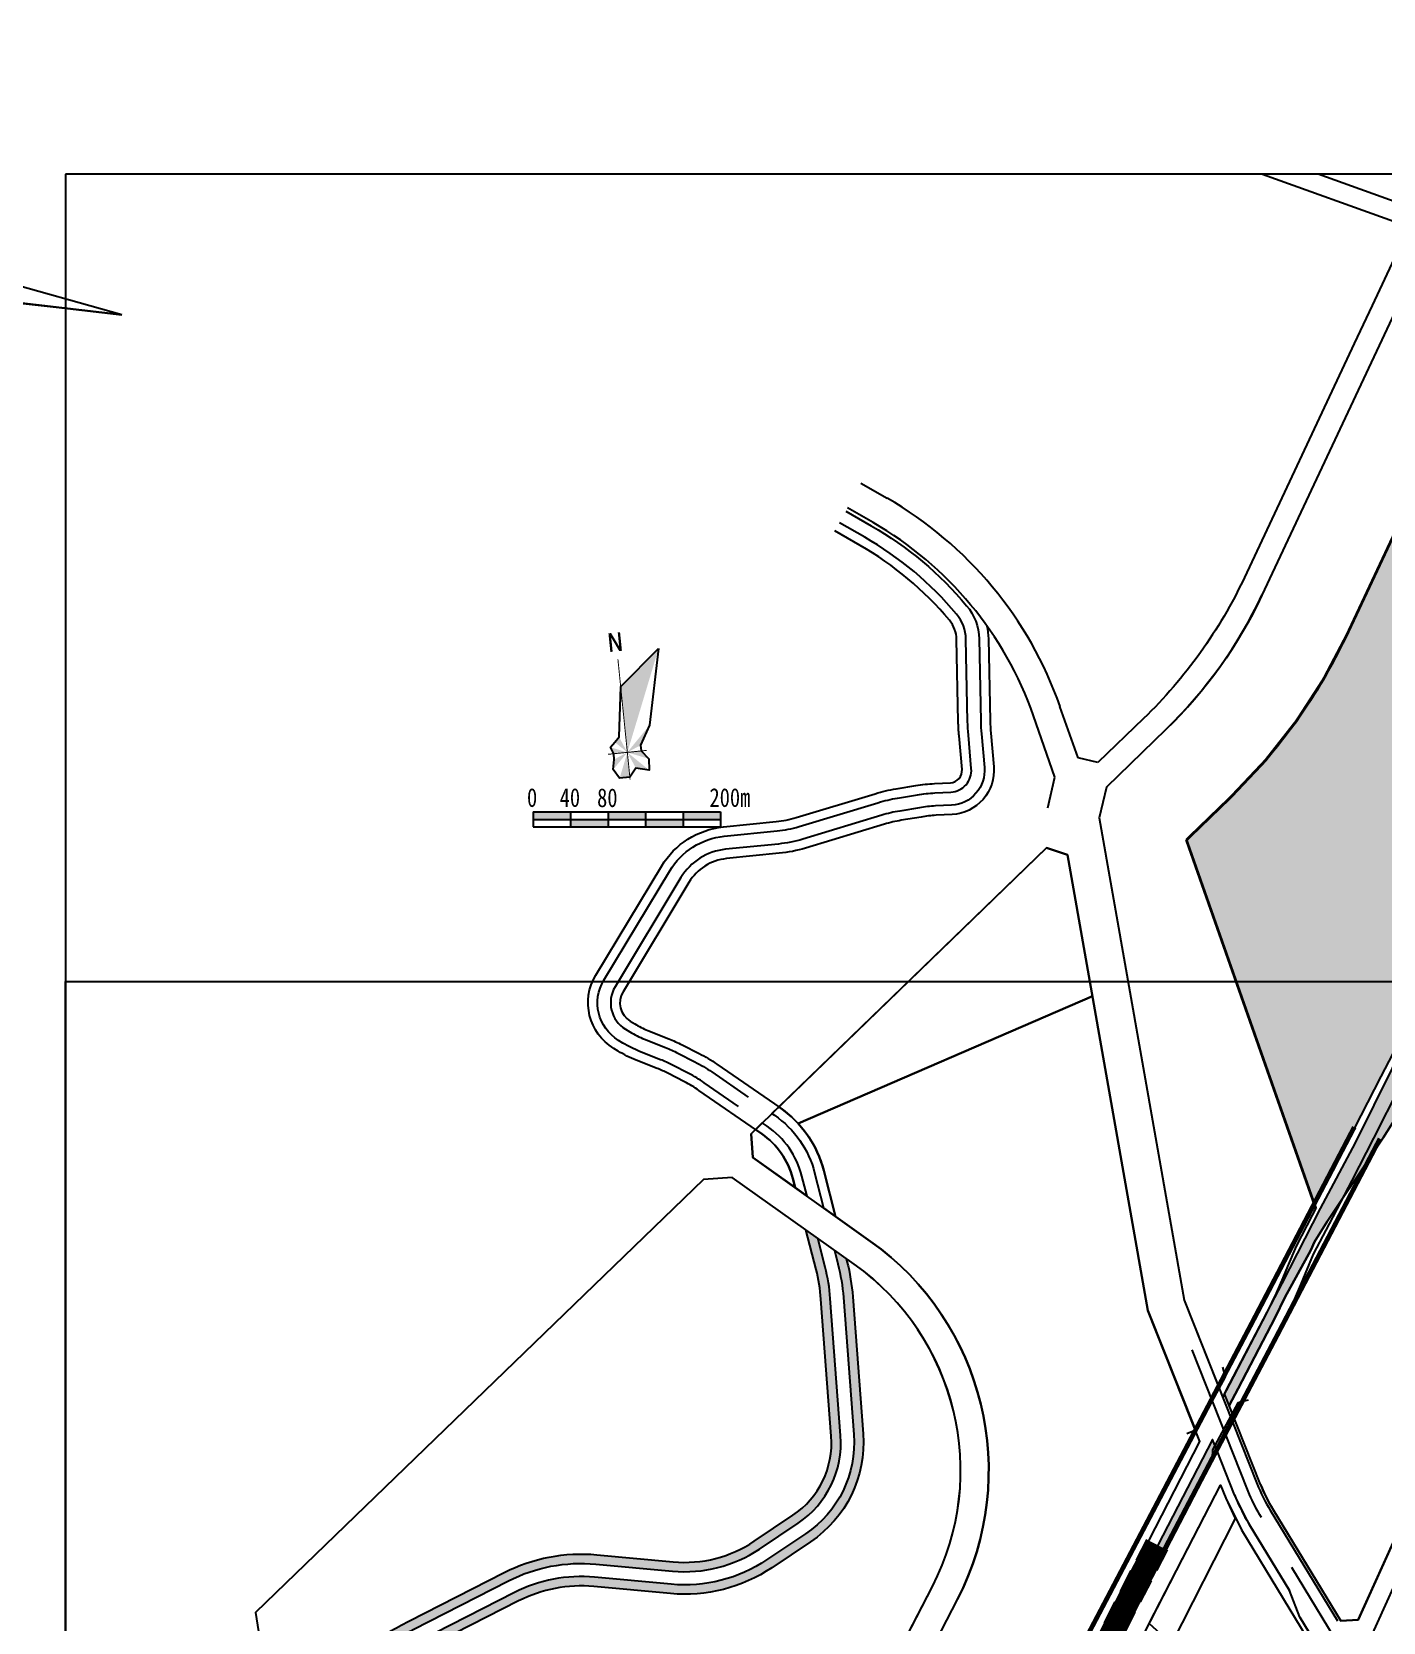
# Model space of a CAD drawing. Header units: inches. Extents: x 14633 to 228805, y -943 to 210487.
# Drawn here: x 213799 to 215240, y 205872 to 207569 of the extents above; entities that cross this region are included whole.
import ezdxf

# ---------------------------------------------------------------- set-up
doc = ezdxf.new("R2010")
doc.units = ezdxf.units.IN
doc.header["$LTSCALE"] = 10
doc.header["$MEASUREMENT"] = 0
for name, pattern in [('CENTER', [2, 1.25, -0.25, 0.25, -0.25]), ('DASHED', [0.75, 0.5, -0.25]), ('DASHEDX2', [1.5, 1, -0.5])]:
    doc.linetypes.add(name, pattern=pattern)
for name, color, linetype in [('0标题', 8, 'Continuous'), ('110kV顺源线', 1, 'Continuous'), ('1地块界线', 7, 'DASHEDX2'), ('1河流-岸线', 4, 'Continuous'), ('1轻轨', 7, 'Continuous'), ('1道路中线', 7, 'CENTER'), ('1道路红线', 7, 'Continuous'), ('B-G11', 94, 'Continuous'), ('B-G12', 102, 'Continuous'), ('B-G22', 122, 'Continuous'), ('B-GE', 80, 'Continuous'), ('B-T1', 175, 'Continuous'), ('B-发展预留地', 7, 'Continuous'), ('Error_Layer', 7, 'Continuous'), ('H-T1', 175, 'Continuous')]:
    doc.layers.add(name, color=color, linetype=linetype)
doc.layers.add('1远期建设用地', color=7, linetype='Continuous', true_color=0xdedede)
doc.layers.add('生态绿地', color=7, linetype='Continuous', true_color=0xc9ffb8)
doc.layers.add('1铁路', color=7, linetype='DASHED', lineweight=9)
doc.styles.add('黑体', font='simhei.ttf')

msp = doc.modelspace()

# ---------------------------------------------------------------- hatches: boundary and pattern name
at = {"layer": '0标题'}
msp.add_hatch(color=8, dxfattribs=at).paths.add_polyline_path([(214426.3, 206928.2), (214423.8, 206928), (214425.3, 206913.1), (214416.8, 206927.3), (214413.9, 206927), (214415.9, 206907.1), (214418.4, 206907.4), (214416.9, 206922.3), (214425.4, 206908.1), (214428.3, 206908.4)])
h = msp.add_hatch(color=8, dxfattribs=at)
h.paths.add_polyline_path([(214373.5, 206736.5), (214333.5, 206736.5), (214333.5, 206728.5), (214373.5, 206728.5)])
h.paths.add_polyline_path([(214413.5, 206728.5), (214373.5, 206728.5), (214373.5, 206720.5), (214413.5, 206720.5)])
h.paths.add_polyline_path([(214453.5, 206736.5), (214413.5, 206736.5), (214413.5, 206728.5), (214453.5, 206728.5)])
h.paths.add_polyline_path([(214493.5, 206728.5), (214453.5, 206728.5), (214453.5, 206720.5), (214493.5, 206720.5)])
h.paths.add_polyline_path([(214533.5, 206736.5), (214493.5, 206736.5), (214493.5, 206728.5), (214533.5, 206728.5)])
at = {"layer": '1远期建设用地'}
h = msp.add_hatch(color=8, dxfattribs=at)
h.paths.add_polyline_path([(214588.3, 205930), (214629.6, 205957.7, 0.270063), (214685.6, 206072.7), (214674.5, 206219.1, 0.043826), (214668.4, 206256.6), (214667.5, 206259.9), (214654.9, 206268.9), (214658.7, 206254.1, -0.043826), (214664.6, 206218.3), (214675.6, 206072, -0.270063), (214624.1, 205966), (214582.7, 205938.3, -0.172306), (214480.9, 205912.3), (214399.2, 205919.9, 0.141634), (214313.6, 205903.4), (214211.8, 205851.6, 0.036851), (214173.7, 205828.5), (214144.8, 205808), (214154.8, 205802.8), (214179.5, 205820.4, -0.036851), (214216.4, 205842.7), (214318.1, 205894.5, -0.141634), (214398.3, 205909.9), (214480, 205902.4, 0.172306)])
h.paths.add_polyline_path([(214574.9, 205949.9), (214616.3, 205977.6, 0.270063), (214661.6, 206070.9), (214650.6, 206217.3, 0.043826), (214645.1, 206250.6), (214637.3, 206281.5), (214624.6, 206290.5), (214635.5, 206248.1, -0.043826), (214640.6, 206216.5), (214651.6, 206070.2, -0.270063), (214610.7, 205985.9), (214569.4, 205958.2, -0.172306), (214483.1, 205936.2), (214401.4, 205943.8, 0.141634), (214302.7, 205924.8), (214200.9, 205873, 0.036851), (214159.8, 205848.1), (214120.9, 205820.4), (214130.8, 205815.2), (214165.6, 205839.9, -0.036851), (214205.5, 205864.1), (214307.2, 205915.9, -0.141634), (214400.5, 205933.8), (214482.2, 205926.3, 0.172306)])
at = {"layer": 'H-T1'}
msp.add_hatch(color=8, dxfattribs=at).paths.add_polyline_path([(215528.9, 207013), (215598.9, 207147.3), (215637.8, 207222.1), (215385.6, 207317), (215201.6, 206925.2, -0.091067), (215078.1, 206752.5), (215030.5, 206706.5), (215167.5, 206316.2), (215187, 206353.6), (215210, 206398.6), (215238.2, 206454.1), (215264.3, 206503.9), (215309.5, 206588.6), (215384.1, 206733.3)])
at = {"layer": 'H-T1', "linetype": 'ByBlock'}
msp.add_hatch(color=8, dxfattribs=at).paths.add_polyline_path([(215480.5, 206876.4), (215479.3, 206874.2), (215431.9, 206783), (215379.5, 206680.6), (215370.5, 206659.3), (215358.7, 206629), (215355.3, 206620.3), (215329.8, 206554.4), (215318.6, 206526.6), (215312.4, 206510), (215305.7, 206497.9), (215294.5, 206477.5), (215279.9, 206451.2), (215240.3, 206388.6), (215227.1, 206369), (215180.8, 206299.3), (215167.1, 206277.8), (215163.2, 206268.8), (215135.4, 206218.3), (215125.2, 206196.9), (215085.6, 206121.3), (215076.2, 206103.2), (215071.3, 206115.4), (215076.8, 206126.5), (215132.7, 206233.1), (215173.6, 206313.4), (215210.8, 206383.5), (215270.4, 206503.2), (215342.6, 206644), (215414.8, 206781.8), (215463.6, 206876.3)])
at = {"layer": 'H-T1'}
h = msp.add_hatch(color=8, dxfattribs=at)
h.dxf.hatch_style = 2
h.paths.add_polyline_path([(215008.9, 205949.4), (215057.1, 206042.7), (215063.3, 206054.5), (215058.4, 206066.8), (215000, 205954), (214800.5, 205564.8), (214716.8, 205396.8), (214725.5, 205391.7), (214809.4, 205560.3)])
h.paths.add_polyline_path([(214897.5, 205720.8), (214897.5, 205736.8), (214881.5, 205736.8), (214881.5, 205720.8)], flags=0)

# ---------------------------------------------------------------- linework, layer by layer
at = {"color": 8}
msp.add_line((213894.8, 207266.8), (212824.5, 207568.9), dxfattribs=at)
at = {"layer": '0标题', "color": 8}
for p, q in [((214333.5, 206736.5, -498.9), (214333.5, 206720.5, -498.9)), ((214333.5, 206736.5, -498.9), (214533.5, 206736.5, -498.9)), ((214373.5, 206736.5, -498.9), (214373.5, 206720.5, -498.9)), ((214413.5, 206736.5, -498.9), (214413.5, 206720.5, -498.9)), ((214453.5, 206736.5, -498.9), (214453.5, 206720.5, -498.9)), ((214493.5, 206736.5, -498.9), (214493.5, 206720.5, -498.9)), ((214533.5, 206736.5, -498.9), (214533.5, 206720.5, -498.9)), ((214333.5, 206728.5, -498.9), (214533.5, 206728.5, -498.9)), ((214333.5, 206720.5, -498.9), (214533.5, 206720.5, -498.9))]:
    msp.add_line(p, q, dxfattribs=at)
at = {"layer": '0标题', "color": 8, "elevation": -498.9}
msp.add_lwpolyline([(214467.4, 206910.8), (214457.8, 206829.1), (214448.2, 206807.6), (214448.9, 206801.5), (214457, 206793.1), (214457.5, 206780.9), (214443.1, 206783.3), (214436.7, 206773.7), (214425.8, 206772.3), (214419, 206781.6), (214420, 206792.4), (214419.8, 206798.6), (214416, 206805.4), (214420.7, 206810.9), (214425.2, 206816.4), (214427, 206870.3), (214467.4, 206910.8)], dxfattribs=at)
at = {"layer": '0标题', "color": 8, "const_width": 1, "elevation": -498.9}
for points in [[(214424, 206899.3), (214437, 206771)], [(214413.4, 206797.9), (214454.8, 206802.1)]]:
    msp.add_lwpolyline(points, dxfattribs=at)
at = {"layer": '0标题', "color": 8}
for points in [[(214427, 206870.3, -498.9), (214467.4, 206910.8, -498.9), (214436.7, 206773.7, -498.9), (214425.8, 206772.3, -498.9)], [(214419, 206781.6, -498.9), (214420, 206792.4, -498.9), (214457.8, 206829.1, -498.9), (214448.2, 206807.6, -498.9)], [(214419.8, 206798.6, -498.9), (214416, 206805.4, -498.9), (214448.9, 206801.5, -498.9), (214457, 206793.1, -498.9)], [(214420.7, 206810.9, -498.9), (214425.2, 206816.4, -498.9), (214457.5, 206780.9, -498.9), (214443.1, 206783.3, -498.9)]]:
    msp.add_solid(points, dxfattribs=at)
at = {"layer": '110kV顺源线', "color": 8}
for p, q in [((213894.8, 207266.8), (212230.7, 207451.3)), ((218880.8, 207416.8), (213834.8, 207416.8)), ((213834.8, 207416.8), (213834.8, 201581.1)), ((213894.8, 207266.8), (212958.2, 207376.4)), ((212958.2, 207376.4), (213894.8, 207266.8))]:
    msp.add_line(p, q, dxfattribs=at)
at = {"layer": '1地块界线', "color": 8, "ltscale": 20, "const_width": 3, "flags": 128}
msp.add_lwpolyline([(215385.6, 207317), (215201.6, 206925.2, -0.091067), (215078.1, 206752.5), (215030.5, 206706.5)], format="xyb", dxfattribs=at)
msp.add_lwpolyline([(215168.7, 206313), (215030.5, 206706.5)], dxfattribs=at)
at = {"layer": '1河流-岸线', "color": 8}
for points in [[(214552.8, 206422.1), (214516.1, 206447.5, 0.033284), (214499.8, 206457.3), (214481.6, 206466.5, 0.023123), (214469.6, 206472), (214447.2, 206480.9, -0.042537), (214429.4, 206489.8), (214424.7, 206492.7, -0.412278), (214409, 206557), (214479.3, 206673.6, -0.236252), (214537.5, 206710.5), (214593.8, 206716.2, 0.048437), (214617.2, 206720.8), (214701.4, 206746.3, -0.032321), (214722.4, 206751.2), (214743.5, 206754.7, -0.028155), (214762.2, 206756.7), (214779.3, 206757.6, 0.424607), (214801, 206782.6), (214797.9, 206818.5, -0.01674), (214797.1, 206833), (214795.3, 206920.7, 0.171013), (214785.3, 206947.5, 0.087731), (214687.3, 207029.6), (214660.5, 207045)], [(214667.1, 207057.4), (214694.3, 207041.7, -0.087731), (214796, 206956.5, -0.171013), (214809.3, 206921), (214811.1, 206833.3, 0.01674), (214811.8, 206819.7), (214815, 206783.8, -0.424607), (214780, 206743.7), (214762.9, 206742.8, 0.028155), (214745.8, 206740.9), (214724.7, 206737.4, 0.032321), (214705.5, 206732.9), (214621.2, 206707.4, -0.048437), (214595.2, 206702.2), (214538.9, 206696.6, 0.236252), (214491.3, 206666.4), (214421, 206549.8, 0.412278), (214432, 206504.6), (214436.7, 206501.7, 0.042537), (214452.4, 206493.9), (214474.8, 206485, -0.023123), (214488, 206479), (214506.1, 206469.7, -0.033284), (214524.1, 206459), (214563.1, 206432.1)], [(214613.1, 206335.5), (214610.6, 206345.3, 0.180931), (214577.4, 206393), (214510.4, 206439.3, 0.033284), (214495.2, 206448.4), (214477.1, 206457.6, 0.023123), (214465.9, 206462.7), (214443.5, 206471.6, -0.042537), (214424.2, 206481.2), (214419.5, 206484.1, -0.412278), (214400.4, 206562.2), (214470.7, 206678.8, -0.236252), (214536.5, 206720.4), (214592.8, 206726.1, 0.048437), (214614.3, 206730.4), (214698.5, 206755.9, -0.032321), (214720.8, 206761.1), (214741.8, 206764.6, -0.028155), (214761.6, 206766.7), (214778.8, 206767.6, 0.424607), (214791.1, 206781.7), (214787.9, 206817.6, -0.01674), (214787.1, 206832.8), (214785.3, 206920.5, 0.171013), (214777.6, 206941, 0.087731), (214682.3, 207020.9), (214655.5, 207036.4)], [(214817.5, 206935.1, -0.052581), (214819.3, 206921.2), (214821.1, 206833.5, 0.01674), (214821.8, 206820.6), (214824.9, 206784.7, -0.424607), (214780.6, 206733.7), (214763.4, 206732.8, 0.028155), (214747.4, 206731), (214726.3, 206727.5, 0.032321), (214708.4, 206723.3), (214624.1, 206697.8, -0.048437), (214596.2, 206692.3), (214539.9, 206686.6, 0.236252), (214499.8, 206661.2), (214429.5, 206544.6, 0.412278), (214437.2, 206513.1), (214442, 206510.2, 0.042537), (214456.1, 206503.2), (214478.5, 206494.3, -0.023123), (214492.5, 206487.9), (214510.7, 206478.6, -0.033284), (214529.7, 206467.3), (214596.7, 206421, -0.180931), (214643.6, 206353.7), (214656, 206304.9)], [(214588.3, 206414.7), (214591, 206412.8, -0.180931), (214633.9, 206351.2), (214643.4, 206313.9)], [(214588.3, 206414.7), (214591, 206412.8, -0.180931), (214633.9, 206351.2), (214643.4, 206313.9)], [(214625.8, 206326.5), (214620.3, 206347.8, 0.180931), (214583.1, 206401.2), (214578, 206404.7)], [(214625.8, 206326.5), (214620.3, 206347.8, 0.180931), (214583.1, 206401.2), (214578, 206404.7)], [(214120.9, 205820.4), (214159.8, 205848.1, -0.036851), (214200.9, 205873), (214302.7, 205924.8, -0.141634), (214401.4, 205943.8), (214483.1, 205936.2, 0.172306), (214569.4, 205958.2), (214610.7, 205985.9, 0.270063), (214651.6, 206070.2), (214640.6, 206216.5, 0.043826), (214635.5, 206248.1), (214624.6, 206290.5)], [(214130.8, 205815.2), (214165.6, 205839.9, -0.036851), (214205.5, 205864.1), (214307.2, 205915.9, -0.141634), (214400.5, 205933.8), (214482.2, 205926.3, 0.172306), (214574.9, 205949.9), (214616.3, 205977.6, 0.270063), (214661.6, 206070.9), (214650.6, 206217.3, 0.043826), (214645.1, 206250.6), (214637.3, 206281.5)], [(214130.8, 205815.2), (214165.6, 205839.9, -0.036851), (214205.5, 205864.1), (214307.2, 205915.9, -0.141634), (214400.5, 205933.8), (214482.2, 205926.3, 0.172306), (214574.9, 205949.9), (214616.3, 205977.6, 0.270063), (214661.6, 206070.9), (214650.6, 206217.3, 0.043826), (214645.1, 206250.6), (214637.3, 206281.5)], [(214654.9, 206268.9), (214658.7, 206254.1, -0.043826), (214664.6, 206218.3), (214675.6, 206072, -0.270063), (214624.1, 205966), (214582.7, 205938.3, -0.172306), (214480.9, 205912.3), (214399.2, 205919.9, 0.141634), (214313.6, 205903.4), (214211.8, 205851.6, 0.036851), (214173.7, 205828.5), (214144.8, 205808)], [(214654.9, 206268.9), (214658.7, 206254.1, -0.043826), (214664.6, 206218.3), (214675.6, 206072, -0.270063), (214624.1, 205966), (214582.7, 205938.3, -0.172306), (214480.9, 205912.3), (214399.2, 205919.9, 0.141634), (214313.6, 205903.4), (214211.8, 205851.6, 0.036851), (214173.7, 205828.5), (214144.8, 205808)], [(214667.5, 206259.9), (214668.4, 206256.6, -0.043826), (214674.5, 206219.1), (214685.6, 206072.7, -0.270063), (214629.6, 205957.7), (214588.3, 205930, -0.172306), (214480, 205902.4), (214398.3, 205909.9, 0.141634), (214318.1, 205894.5), (214216.4, 205842.7, 0.036851), (214179.5, 205820.4), (214154.8, 205802.8)]]:
    msp.add_lwpolyline(points, format="xyb", dxfattribs=at)
at = {"layer": '1轻轨', "color": 8, "ltscale": 200, "flags": 128}
msp.add_lwpolyline([(215258.2, 206443.8), (215230, 206388.4), (215207, 206343.3), (215182.9, 206297), (215165.9, 206264.4), (215157.1, 206244), (215152.4, 206231.7), (215144.7, 206214.5), (215134.1, 206192.5), (215094.5, 206116.7), (215064.5, 206059.1), (215008.6, 205950.3), (214808.5, 205560.7)], dxfattribs=at)
at = {"layer": '1道路中线', "color": 8, "ltscale": 50}
for points in [[(215210.6, 205818.8), (215689.3, 206877.7)], [(215552.5, 205255.5), (215467.2, 205396), (215467.2, 205396), (215110.6, 205983.4), (215108.8, 205986.4), (215107.1, 205989.5), (215105.4, 205992.5), (215103.8, 205995.6), (215102.2, 205998.7), (215100.7, 206001.9), (215099.3, 206005), (215097.9, 206008.2), (215095.7, 206013.3), (215036.5, 206162.3)]]:
    msp.add_lwpolyline(points, dxfattribs=at)
at = {"layer": '1道路红线', "color": 8}
for p, q in [((215111.8, 207416.8), (215256.4, 207365.1)), ((215264.9, 207383.3), (215171.2, 207416.8)), ((214683.1, 207087.4), (214711.3, 207071.2)), ((214683.1, 207087.4), (214711.3, 207071.2)), ((214696.3, 207045.2), (214669, 207060.9)), ((214696.3, 207045.2), (214669, 207060.9)), ((215213.7, 205874.3), (215693.2, 206934.8)), ((214890.3, 206773.6), (214867.3, 206839.1)), ((214915, 206794), (214895.6, 206849.1)), ((215008.7, 206824.4), (214945.1, 206763)), ((214936, 206789), (214915, 206794)), ((214882.6, 206740.8), (214890.3, 206773.6)), ((214945.1, 206763), (214937.4, 206730.3)), ((214566, 206393.1), (214881.4, 206698)), ((214881.4, 206698), (214903.7, 206690.7)), ((214903.7, 206690.7), (214989.4, 206204.5)), ((214567.9, 206367.6), (214566, 206393.1)), ((214693.6, 206278.2), (214567.9, 206367.6)), ((214546, 206346.4), (214515.3, 206344.1)), ((214676.2, 206253.8), (214546, 206346.4)), ((214515.3, 206344.1), (214037.4, 205882.2)), ((214989.4, 206204.5), (215040.2, 206076.6)), ((215123.5, 205991.2), (215195.1, 205873.2)), ((215123.5, 205991.2), (215195.1, 205873.2)), ((214596.5, 205594.4), (214759.5, 205909.9)), ((214037.4, 205882.2), (214040.4, 205862)), ((215195.1, 205873.2), (215213.7, 205874.3)), ((215195.1, 205873.2), (215213.7, 205874.3))]:
    msp.add_line(p, q, dxfattribs=at)
for points in [[(215262.8, 207349.6), (215228.7, 207277), (215209.6, 207236.3), (215092.4, 206986.6, -0.091067), (214984.7, 206836), (214936, 206789)], [(214937.4, 206730.3), (215028.1, 206215.4), (215106.1, 206019, 0.041823), (215119.9, 205991.4), (215191.6, 205873.3)]]:
    msp.add_lwpolyline(points, format="xyb", dxfattribs=at)
for points in [[(215068.9, 206144.1), (215071.8, 206133.7), (215041.3, 206077.1), (215030.8, 206072.9)], [(215096.4, 206108.8), (215085.3, 206106), (215058.5, 206055.9), (215058, 206046.9)], [(215081.8, 206007.8), (215083.2, 206004.3), (215084.7, 206000.9), (215086.2, 205997.4), (215087.8, 205994.1), (215089.5, 205990.7), (215091.2, 205987.3), (215093, 205984), (215094.8, 205980.8), (215097.8, 205975.7)], [(215109.7, 206018.9), (215110.9, 206015.9), (215112.2, 206012.9), (215113.5, 206010), (215114.9, 206007.1), (215116.3, 206004.2), (215117.8, 206001.3), (215119.3, 205998.4), (215120.9, 205995.6), (215123.5, 205991.2)], [(215097.8, 205975.7), (215140.4, 205905.6)], [(215151.6, 205877.3), (215140.4, 205905.6)], [(215151.6, 205877.3), (215177.6, 205834.6)]]:
    msp.add_lwpolyline(points, dxfattribs=at)
for centre, radius, start, end in [((214504.1, 206711.6), 415, 19.3462, 60.047), ((214504.1, 206711.6), 415, 19.3462, 60.047), ((214504.1, 206711.6), 385, 19.3462, 60.047), ((214669.8, 207175), 487.5, 314.0261, 334.8398), ((214519.6, 206033.8), 300, 332.6754, 54.558), ((214519.6, 206033.8), 270, 332.6754, 54.558)]:
    msp.add_arc(centre, radius, start, end, dxfattribs=at)
at = {"layer": '1铁路', "color": 8, "linetype": 'Continuous', "const_width": 5}
for points in [[(214132.9, 204314.6), (214254.8, 204550.9), (214254.8, 204550.9), (214430.7, 204890.2), (214489.3, 205003.2), (214669.5, 205340.3), (214725.4, 205458.4), (214894.7, 205798.4), (214925.4, 205858.5), (215010.3, 206019.9), (215101.3, 206192.9), (215126.2, 206240.5), (215209.6, 206400.1)], [(214132.9, 204314.6), (214254.8, 204550.9), (214254.8, 204550.9), (214430.7, 204890.2), (214489.3, 205003.2), (214669.5, 205340.3), (214725.4, 205458.4), (214894.7, 205798.4), (214925.4, 205858.5), (215010.3, 206019.9), (215101.3, 206192.9), (215126.2, 206240.5), (215209.6, 206400.1)], [(214132.9, 204314.6), (214254.8, 204550.9), (214254.8, 204550.9), (214430.7, 204890.2), (214489.3, 205003.2), (214669.5, 205340.3), (214725.4, 205458.4), (214894.7, 205798.4), (214925.4, 205858.5), (215010.3, 206019.9), (215101.3, 206192.9), (215126.2, 206240.5), (215209.6, 206400.1)], [(214132.9, 204314.6), (214254.8, 204550.9), (214254.8, 204550.9), (214430.7, 204890.2), (214489.3, 205003.2), (214669.5, 205340.3), (214725.4, 205458.4), (214894.7, 205798.4), (214925.4, 205858.5), (215010.3, 206019.9), (215101.3, 206192.9), (215126.2, 206240.5), (215209.6, 206400.1)], [(215237, 206387.7), (215152.7, 206226.6), (215127.8, 206178.9), (215036.8, 206006), (214952, 205844.7), (214921.4, 205784.8), (214808, 205562.8), (214695.8, 205326), (214574.7, 205102.4), (214457.3, 204876.4), (214353.7, 204677), (214316.8, 204605.5), (214197.6, 204374.4), (214159.6, 204300.8)], [(215237, 206387.7), (215152.7, 206226.6), (215127.8, 206178.9), (215036.8, 206006), (214952, 205844.7), (214921.4, 205784.8), (214808, 205562.8), (214695.8, 205326), (214574.7, 205102.4), (214457.3, 204876.4), (214353.7, 204677), (214316.8, 204605.5), (214197.6, 204374.4), (214159.6, 204300.8)], [(215237, 206387.7), (215152.7, 206226.6), (215127.8, 206178.9), (215036.8, 206006), (214952, 205844.7), (214921.4, 205784.8), (214808, 205562.8), (214695.8, 205326), (214574.7, 205102.4), (214457.3, 204876.4), (214353.7, 204677), (214316.8, 204605.5), (214197.6, 204374.4), (214159.6, 204300.8)], [(215237, 206387.7), (215152.7, 206226.6), (215127.8, 206178.9), (215036.8, 206006), (214952, 205844.7), (214921.4, 205784.8), (214808, 205562.8), (214695.8, 205326), (214574.7, 205102.4), (214457.3, 204876.4), (214353.7, 204677), (214316.8, 204605.5), (214197.6, 204374.4), (214159.6, 204300.8)]]:
    msp.add_lwpolyline(points, dxfattribs=at)
at = {"layer": '1铁路', "color": 8, "ltscale": 10, "const_width": 25, "flags": 128}
msp.add_lwpolyline([(214999.1, 205954.5), (214799.6, 205565.2), (214548.9, 205062.1), (214036.9, 204099.2), (213942.2, 203954.6), (213834.8, 203814.8)], dxfattribs=at)
at = {"layer": '1铁路', "color": 8, "ltscale": 5, "flags": 128}
for points in [[(214988, 205960.2), (214788.5, 205570.9), (214537.8, 205067.8), (214026.1, 204105.6), (213932, 203961.8), (213834.8, 203835.3)], [(214988, 205960.2), (214788.5, 205570.9), (214537.8, 205067.8), (214026.1, 204105.6), (213932, 203961.8), (213834.8, 203835.3)], [(214988, 205960.2), (214788.5, 205570.9), (214537.8, 205067.8), (214026.1, 204105.6), (213932, 203961.8), (213834.8, 203835.3)], [(214988, 205960.2), (214788.5, 205570.9), (214537.8, 205067.8), (214026.1, 204105.6), (213932, 203961.8), (213834.8, 203835.3)], [(214988, 205960.2), (214788.5, 205570.9), (214537.8, 205067.8), (214026.1, 204105.6), (213932, 203961.8), (213834.8, 203835.3)], [(215010.2, 205948.8), (214810.8, 205559.6), (214560, 205056.4), (214047.6, 204092.8), (213952.4, 203947.3), (213834.8, 203794.3)], [(215010.2, 205948.8), (214810.8, 205559.6), (214560, 205056.4), (214047.6, 204092.8), (213952.4, 203947.3), (213834.8, 203794.3)], [(215010.2, 205948.8), (214810.8, 205559.6), (214560, 205056.4), (214047.6, 204092.8), (213952.4, 203947.3), (213834.8, 203794.3)], [(215010.2, 205948.8), (214810.8, 205559.6), (214560, 205056.4), (214047.6, 204092.8), (213952.4, 203947.3), (213834.8, 203794.3)]]:
    msp.add_lwpolyline(points, dxfattribs=at)
at = {"layer": 'B-G11', "color": 3}
msp.add_lwpolyline([(213834.8, 206555.6), (218880.8, 206555.6), (218880.8, 203097.4), (213834.8, 203097.4)], close=True, dxfattribs=at)
at = {"layer": 'B-G12', "color": 8}
msp.add_lwpolyline([(215030.5, 206706.5), (215078.1, 206752.5, 0.091067), (215201.6, 206925.2), (215385.6, 207317), (215291.7, 207352.3), (215111.1, 206967.7, -0.091067), (215008.7, 206824.4), (214945.1, 206763), (214937.4, 206730.3), (215028.1, 206215.4), (215069.3, 206111.7), (215076.7, 206125.9), (215116.2, 206201.4), (215126.6, 206222.9), (215133.9, 206239.4), (215138.6, 206251.5), (215147.8, 206273), (215165.1, 206306.3), (215168.7, 206313)], format="xyb", close=True, dxfattribs=at)
at = {"layer": 'B-G22', "color": 8}
msp.add_lwpolyline([(215667.3, 206877.5), (215213.7, 205874.3), (215195.1, 205873.2), (215123.5, 205991.2), (215120.9, 205995.6), (215119.3, 205998.4), (215117.8, 206001.3), (215116.3, 206004.2), (215114.9, 206007.1), (215113.5, 206010), (215112.2, 206012.9), (215110.9, 206015.9), (215109.7, 206018.9), (215076.2, 206103.2), (215085.6, 206121.3), (215125.2, 206196.9), (215135.4, 206218.3), (215163.2, 206268.8), (215167.1, 206277.8), (215180.8, 206299.3), (215227.1, 206369), (215240.3, 206388.6), (215279.9, 206451.2)], dxfattribs=at)
for points in [[(215066.9, 206018.1), (215072.5, 206004.1), (215089.3, 205970.5), (215178.2, 205824), (215177.6, 205834.6), (215151.6, 205877.3), (215140.4, 205905.6), (215097.8, 205975.7), (215081.8, 206007.8), (215063.3, 206054.5), (215057.1, 206042.7), (215008.9, 205949.4), (214809.4, 205560.3), (214725.5, 205391.7), (214739.8, 205383.5), (214742.8, 205381.7), (214827.3, 205551.2), (215026.6, 205940.3)], [(215014.5, 205848.7), (214990.9, 205870.5), (215066.9, 206018.1), (215072.5, 206004.1), (215082.4, 205982.6)]]:
    msp.add_lwpolyline(points, close=True, dxfattribs=at)
at = {"layer": 'B-GE', "color": 8}
for points in [[(214990.9, 205959.5), (215044.9, 206064.7), (214989.4, 206204.5), (214903.7, 206690.7), (214881.4, 206698), (214595.6, 206421.7), (214596.7, 206421, -0.180931), (214643.6, 206353.7), (214656, 206304.9), (214693.6, 206278.2, -0.373301), (214786.1, 205896.1), (214571.5, 205480.7), (214707.2, 205402.3), (214790.7, 205569.7)], [(214903.7, 206690.7), (214881.4, 206698), (214595.6, 206421.7), (214596.7, 206421, -0.056032), (214616.4, 206403.8), (214930.3, 206539.8)], [(214989.4, 206204.5), (214930.3, 206539.8), (214616.4, 206403.8, -0.123646), (214643.6, 206353.7), (214656, 206304.9), (214693.6, 206278.2, -0.373301), (214786.1, 205896.1), (214571.5, 205480.7), (214707.2, 205402.3), (214790.7, 205569.7), (214990.9, 205959.5), (215044.9, 206064.7)], [(214577.4, 206393), (214570.7, 206397.6), (214566, 206393.1), (214567.9, 206367.6), (214613.1, 206335.5), (214610.6, 206345.3, 0.180931)]]:
    msp.add_lwpolyline(points, format="xyb", close=True, dxfattribs=at)
at = {"layer": 'B-T1', "color": 8}
msp.add_lwpolyline([(215528.9, 207013), (215598.9, 207147.3), (215637.8, 207222.1), (215385.6, 207317), (215201.6, 206925.2, -0.091067), (215078.1, 206752.5), (215030.5, 206706.5), (215167.5, 206316.2), (215187, 206353.6), (215210, 206398.6), (215238.2, 206454.1), (215264.3, 206503.9), (215309.5, 206588.6), (215384.1, 206733.3)], format="xyb", close=True, dxfattribs=at)
msp.add_lwpolyline([(215279.9, 206451.2), (215240.3, 206388.6), (215227.1, 206369), (215180.8, 206299.3), (215167.1, 206277.8), (215163.2, 206268.8), (215135.4, 206218.3), (215125.2, 206196.9), (215085.6, 206121.3), (215076.2, 206103.2), (215071.3, 206115.4), (215076.8, 206126.5), (215132.7, 206233.1), (215173.6, 206313.4), (215210.8, 206383.5), (215270.4, 206503.2)], dxfattribs=at)
msp.add_lwpolyline([(215008.9, 205949.4), (215057.1, 206042.7), (215063.3, 206054.5), (215058.4, 206066.8), (215000, 205954), (214800.5, 205564.8), (214716.8, 205396.8), (214725.5, 205391.7), (214809.4, 205560.3)], close=True, dxfattribs=at)
at = {"layer": 'B-发展预留地', "color": 8}
for points in [[(214640.6, 206216.5, 0.043826), (214635.5, 206248.1), (214624.6, 206290.5), (214546, 206346.4), (214515.3, 206344.1), (214037.4, 205882.2), (214040.4, 205862), (214120.9, 205820.4), (214159.8, 205848.1, -0.036851), (214200.9, 205873), (214302.7, 205924.8, -0.141634), (214401.4, 205943.8), (214483.1, 205936.2, 0.172306), (214569.4, 205958.2), (214610.7, 205985.9, 0.270063), (214651.6, 206070.2), (214640.6, 206216.5, 0.043826)], [(214759.5, 205909.9, 0.373301), (214676.2, 206253.8), (214667.5, 206259.9), (214668.4, 206256.6, -0.043826), (214674.5, 206219.1), (214685.6, 206072.7, -0.270063), (214629.6, 205957.7), (214588.3, 205930, -0.172306), (214480, 205902.4), (214398.3, 205909.9, 0.141634), (214318.1, 205894.5), (214216.4, 205842.7, 0.036851), (214179.5, 205820.4), (214154.8, 205802.8), (214572.9, 205586.8), (214596.5, 205594.4), (214759.5, 205909.9, 0.373301)]]:
    msp.add_lwpolyline(points, format="xyb", close=True, dxfattribs=at)
at = {"layer": 'Error_Layer', "color": 8}
for points in [[(215030.5, 206706.5), (215078.1, 206752.5, 0.091067), (215201.6, 206925.2), (215385.6, 207317), (215291.7, 207352.3), (215111.1, 206967.7, -0.091067), (215008.7, 206824.4), (214945.1, 206763), (214937.4, 206730.3), (215028.1, 206215.4), (215069.3, 206111.7), (215076.7, 206125.9), (215116.2, 206201.4), (215126.6, 206222.9), (215133.9, 206239.4), (215138.6, 206251.5), (215147.8, 206273), (215165.1, 206306.3), (215168.7, 206313)], [(215528.9, 207013), (215598.9, 207147.3), (215637.8, 207222.1), (215385.6, 207317), (215201.6, 206925.2, -0.091067), (215078.1, 206752.5), (215030.5, 206706.5), (215167.5, 206316.2), (215187, 206353.6), (215210, 206398.6), (215238.2, 206454.1), (215264.3, 206503.9), (215309.5, 206588.6), (215384.1, 206733.3)], [(214990.9, 205959.5), (215044.9, 206064.7), (214989.4, 206204.5), (214903.7, 206690.7), (214881.4, 206698), (214595.6, 206421.7), (214596.7, 206421, -0.180931), (214643.6, 206353.7), (214656, 206304.9), (214693.6, 206278.2, -0.373301), (214786.1, 205896.1), (214571.5, 205480.7), (214707.2, 205402.3), (214790.7, 205569.7)], [(214903.7, 206690.7), (214881.4, 206698), (214595.6, 206421.7), (214596.7, 206421, -0.056032), (214616.4, 206403.8), (214930.3, 206539.8)], [(214989.4, 206204.5), (214930.3, 206539.8), (214616.4, 206403.8, -0.123646), (214643.6, 206353.7), (214656, 206304.9), (214693.6, 206278.2, -0.373301), (214786.1, 205896.1), (214571.5, 205480.7), (214707.2, 205402.3), (214790.7, 205569.7), (214990.9, 205959.5), (215044.9, 206064.7)], [(214577.4, 206393), (214570.7, 206397.6), (214566, 206393.1), (214567.9, 206367.6), (214613.1, 206335.5), (214610.6, 206345.3, 0.180931)]]:
    msp.add_lwpolyline(points, format="xyb", close=True, dxfattribs=at)
for points in [[(215667.3, 206877.5), (215213.7, 205874.3), (215195.1, 205873.2), (215123.5, 205991.2), (215120.9, 205995.6), (215119.3, 205998.4), (215117.8, 206001.3), (215116.3, 206004.2), (215114.9, 206007.1), (215113.5, 206010), (215112.2, 206012.9), (215110.9, 206015.9), (215109.7, 206018.9), (215076.2, 206103.2), (215085.6, 206121.3), (215125.2, 206196.9), (215135.4, 206218.3), (215163.2, 206268.8), (215167.1, 206277.8), (215180.8, 206299.3), (215227.1, 206369), (215240.3, 206388.6), (215279.9, 206451.2)], [(215279.9, 206451.2), (215240.3, 206388.6), (215227.1, 206369), (215180.8, 206299.3), (215167.1, 206277.8), (215163.2, 206268.8), (215135.4, 206218.3), (215125.2, 206196.9), (215085.6, 206121.3), (215076.2, 206103.2), (215071.3, 206115.4), (215076.8, 206126.5), (215132.7, 206233.1), (215173.6, 206313.4), (215210.8, 206383.5), (215270.4, 206503.2)]]:
    msp.add_lwpolyline(points, dxfattribs=at)
for points in [[(215008.9, 205949.4), (215057.1, 206042.7), (215063.3, 206054.5), (215058.4, 206066.8), (215000, 205954), (214800.5, 205564.8), (214716.8, 205396.8), (214725.5, 205391.7), (214809.4, 205560.3)], [(215066.9, 206018.1), (215072.5, 206004.1), (215089.3, 205970.5), (215178.2, 205824), (215177.6, 205834.6), (215151.6, 205877.3), (215140.4, 205905.6), (215097.8, 205975.7), (215081.8, 206007.8), (215063.3, 206054.5), (215057.1, 206042.7), (215008.9, 205949.4), (214809.4, 205560.3), (214725.5, 205391.7), (214739.8, 205383.5), (214742.8, 205381.7), (214827.3, 205551.2), (215026.6, 205940.3)], [(215014.5, 205848.7), (214990.9, 205870.5), (215066.9, 206018.1), (215072.5, 206004.1), (215082.4, 205982.6)]]:
    msp.add_lwpolyline(points, close=True, dxfattribs=at)
at = {"layer": '生态绿地', "color": 8}
for points in [[(214596.7, 206421), (214595.6, 206421.7), (214588.3, 206414.7), (214591, 206412.8, -0.180931), (214633.9, 206351.2), (214643.4, 206313.9), (214656, 206304.9), (214643.6, 206353.7, 0.180931), (214596.7, 206421)], [(214583.1, 206401.2), (214578, 206404.7), (214570.7, 206397.6), (214577.4, 206393, -0.180931), (214610.6, 206345.3), (214613.1, 206335.5), (214625.8, 206326.5), (214620.3, 206347.8, 0.180931), (214583.1, 206401.2)]]:
    msp.add_lwpolyline(points, format="xyb", close=True, dxfattribs=at)

# ---------------------------------------------------------------- texts
at = {"layer": '0标题', "color": 8, "style": '黑体', "width": 0.8}
for s, p in [('0', (214327, 206741.8, -498.9)), ('40', (214361.9, 206741.8, -498.9)), ('80', (214401.8, 206741.6, -498.9)), ('200m', (214521.7, 206741.8, -498.9))]:
    msp.add_text(s, height=20, dxfattribs=at).set_placement(p)

doc.saveas('drawing.dxf')
